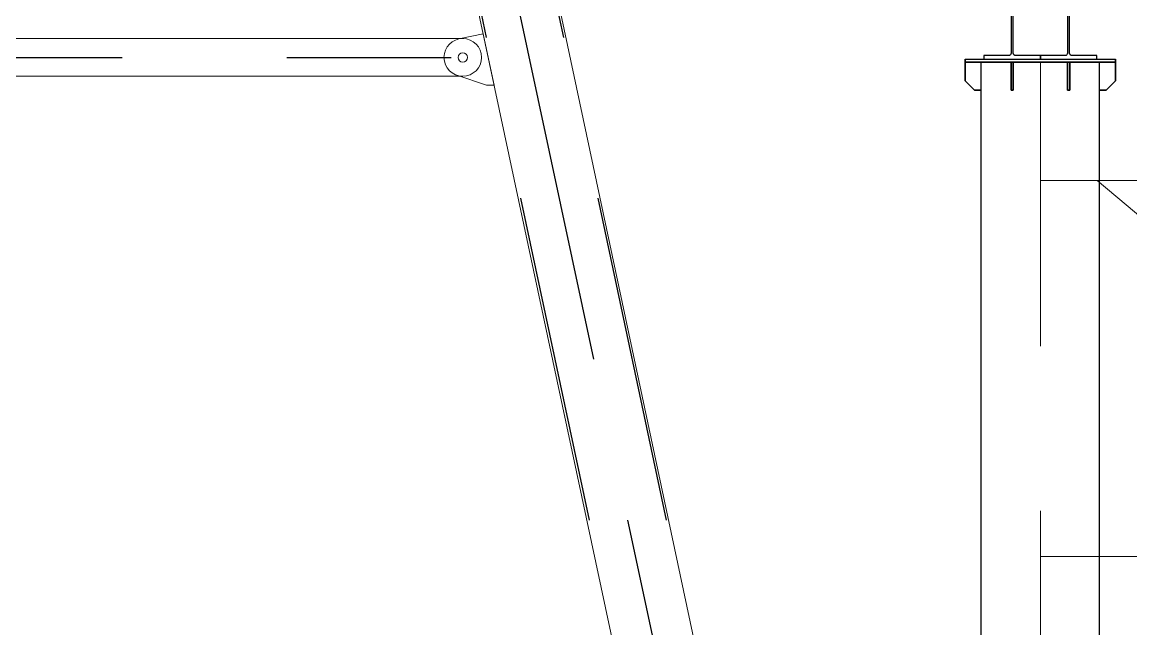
# Model space of a CAD drawing. Extents: x 1767995 to 4174245, y 542814 to 862564.
# Drawn here: x 2602768 to 2608667, y 824530 to 827756 of the extents above; entities that cross this region are included whole.
import ezdxf

# ---------------------------------------------------------------- set-up
doc = ezdxf.new("R2010")
doc.units = 0
doc.header["$LTSCALE"] = 3500
doc.linetypes.add('CENTER', pattern=[2, 1.25, -0.25, 0.25, -0.25])
doc.linetypes.add('DASHED', pattern=[0.75, 0.5, -0.25])
for name, color, linetype, lineweight in [('1粗实线', 1, 'Continuous', 30), ('3中心线', 6, 'CENTER', 18), ('5文本', 7, 'Continuous', 15)]:
    doc.layers.add(name, color=color, linetype=linetype, lineweight=lineweight)
for name, color, linetype in [('3中心线层', 1, 'CENTER'), ('4虚线层', 6, 'DASHED'), ('M_Prof', 2, 'Continuous')]:
    doc.layers.add(name, color=color, linetype=linetype)

# ---------------------------------------------------------------- blocks, each defined once
blk = doc.blocks.new('sdfsdf43')
at = {"layer": '1粗实线'}
for p, q in [((6480062, 1534998.8), (6480062, 1543510.2)), ((6480692, 1534998.8), (6480692, 1543510.1))]:
    blk.add_line(p, q, dxfattribs=at)
blk.add_lwpolyline([(6479977, 1543526.2), (6479977, 1543510.2), (6479977, 1543526.2), (6480777, 1543526.2), (6480777, 1543510.2), (6480777, 1543526.2)], dxfattribs=at)
for points in [[(6480062, 1543360.2), (6480027, 1543360.2), (6479977, 1543410.2), (6479977, 1543510.2), (6479977, 1543410.2), (6480027, 1543360.2)], [(6479977, 1543510.2), (6480777, 1543510.2)], [(6480233, 1543510.2), (6480233, 1543360.2), (6480221, 1543360.2), (6480221, 1543510.2), (6480221, 1543360.2), (6480233, 1543360.2)], [(6480533, 1543510.2), (6480533, 1543360.2), (6480521, 1543360.2), (6480521, 1543510.2), (6480521, 1543360.2), (6480533, 1543360.2)], [(6480777, 1543410.2), (6480727, 1543360.2), (6480777, 1543410.2), (6480777, 1543510.2)], [(6480727, 1543360.2), (6480692, 1543360.2)]]:
    blk.add_lwpolyline(points, close=True, dxfattribs=at)
at = {"layer": '3中心线'}
for p, q in [((6480377, 1534998.8), (6480377, 1543510.2)), ((6483377, 1542879.6), (6480377, 1542879.6)), ((6483057.5, 1540879.6), (6480679.9, 1542879.6)), ((6483377, 1540879.6), (6480377, 1540879.6))]:
    blk.add_line(p, q, dxfattribs=at)
at = {"layer": 'M_Prof'}
for points in [[(6480077, 1543526.2), (6480377, 1543526.2), (6480377, 1543544.2), (6480245.5, 1543544.2, -0.414214), (6480232.5, 1543557.2), (6480232.5, 1543983.2, -0.414214), (6480245.5, 1543996.2), (6480377, 1543996.2), (6480377, 1544014.2), (6480077, 1544014.2), (6480077, 1543996.2), (6480208.5, 1543996.2, -0.414214), (6480221.5, 1543983.2), (6480221.5, 1543557.2, -0.414214), (6480208.5, 1543544.2), (6480077, 1543544.2)], [(6480377, 1543526.2), (6480677, 1543526.2), (6480677, 1543544.2), (6480545.5, 1543544.2, -0.414214), (6480532.5, 1543557.2), (6480532.5, 1543983.2, -0.414214), (6480545.5, 1543996.2), (6480677, 1543996.2), (6480677, 1544014.2), (6480377, 1544014.2), (6480377, 1543996.2), (6480508.5, 1543996.2, -0.414214), (6480521.5, 1543983.2), (6480521.5, 1543557.2, -0.414214), (6480508.5, 1543544.2), (6480377, 1543544.2)]]:
    blk.add_lwpolyline(points, format="xyb", close=True, dxfattribs=at)
blk = doc.blocks.new('AA')
for p, q in [((9834.1, -6571.5), (6866.8, -20498.8)), ((10269.6, -6571.5), (7283.5, -20587.4))]:
    blk.add_line(p, q)
at = {"layer": '3中心线层'}
blk.add_line((10051.9, -6571.5), (7002.3, -20885.5), dxfattribs=at)
at = {"layer": '4虚线层'}
for p, q in [((9846.4, -6571.5), (6878.5, -20501.3)), ((10257.4, -6571.5), (7271.7, -20584.9))]:
    blk.add_line(p, q, dxfattribs=at)
blk = doc.blocks.new('sdfsd4323423')
for p, q in [((4536470.4, 210187.6), (4542523.8, 210187.6)), ((4542503, 210185.4), (4542632.1, 210212.9)), ((4542632.1, 210212.9), (4542690.5, 209939)), ((4536470.4, 209987.6), (4542523.8, 209987.6)), ((4542650.5, 209939), (4542491.7, 209992.9)), ((4542690.5, 209939), (4542650.5, 209939))]:
    blk.add_line(p, q)
for radius in [100, 25]:
    blk.add_circle((4542523.8, 210087.6), radius)
at = {"layer": '3中心线层'}
blk.add_line((4536336.8, 210087.6), (4542658.8, 210087.6), dxfattribs=at)
at = {"xscale": -1}
blk.add_blockref('AA', (4550900.2, 226179), dxfattribs=at)

msp = doc.modelspace()

# ---------------------------------------------------------------- block references
at = {"layer": '3中心线'}
msp.add_blockref('sdfsdf43', (-3872191.3, -715965.8), dxfattribs=at)
at = {"layer": '5文本'}
msp.add_blockref('sdfsd4323423', (-1937411.2, 617481.6), dxfattribs=at)

doc.saveas('drawing.dxf')
